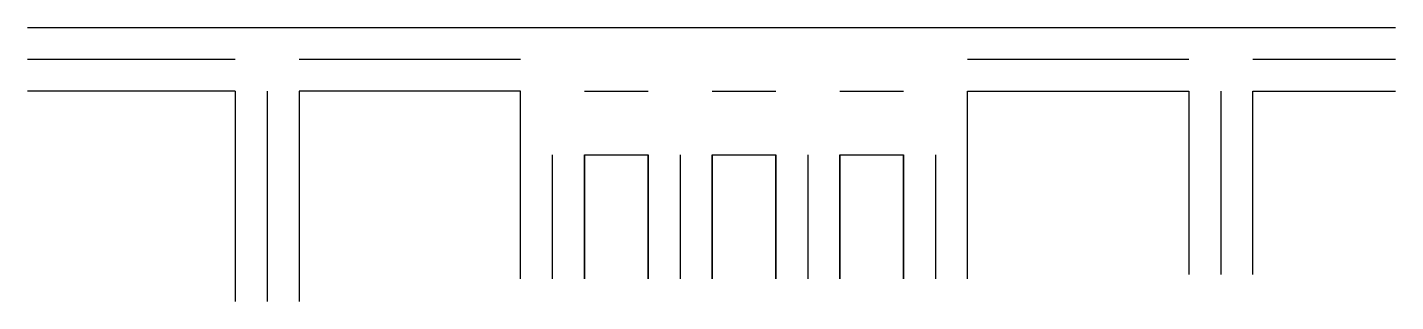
# Model space of a CAD drawing. Header units: millimetres. Extents: x -1911 to 2589, y 233 to 1136.
import ezdxf

# ---------------------------------------------------------------- set-up
doc = ezdxf.new("R2010")
doc.units = ezdxf.units.MM
doc.layers.add('CenterLines', color=7, linetype='Continuous')
doc.layers.add('PP-BEAM', color=7, linetype='Continuous')

msp = doc.modelspace()

# ---------------------------------------------------------------- linework, layer by layer
at = {"layer": 'CenterLines'}
for p, q in [((-1911, 1030.9), (-1227.3, 1030.9)), ((-1017.3, 1030.9), (-289.1, 1030.9)), ((1180.9, 1030.9), (1909.1, 1030.9)), ((2119.1, 1030.9), (2589, 1030.9)), ((-1122.3, 925.9), (-1122.3, 233.2)), ((-79.1, 925.9), (130.9, 925.9)), ((340.9, 925.9), (550.9, 925.9)), ((760.9, 925.9), (970.9, 925.9)), ((2014.1, 925.9), (2014.1, 322.3)), ((-184.1, 308), (-184.1, 715.9)), ((-79.1, 715.9), (-79.1, 308)), ((130.9, 308), (130.9, 715.9)), ((235.9, 715.9), (235.9, 308)), ((340.9, 715.9), (340.9, 308)), ((550.9, 308), (550.9, 715.9)), ((655.9, 715.9), (655.9, 308)), ((760.9, 715.9), (760.9, 308)), ((970.9, 308), (970.9, 715.9)), ((1075.9, 715.9), (1075.9, 308))]:
    msp.add_line(p, q, dxfattribs=at)
at = {"layer": 'PP-BEAM'}
for p, q in [((-1227.3, 925.9), (-1911, 925.9)), ((-1227.3, 925.9), (-1227.3, 233.2)), ((-1017.3, 925.9), (-1017.3, 233.2)), ((1909.1, 925.9), (1909.1, 322.3)), ((2119.1, 925.9), (2589, 925.9))]:
    msp.add_line(p, q, dxfattribs=at)
for points in [[(-1911, 1135.9), (2589, 1135.9)], [(-289.1, 308), (-289.1, 925.9), (-1017.3, 925.9)], [(1180.9, 308), (1180.9, 925.9), (1909.1, 925.9)], [(2119.1, 322.3), (2119.1, 925.9)], [(-79.1, 308), (-79.1, 715.9), (130.9, 715.9), (130.9, 308)], [(340.9, 308), (340.9, 715.9), (550.9, 715.9), (550.9, 308)], [(760.9, 308), (760.9, 715.9), (970.9, 715.9), (970.9, 308)]]:
    msp.add_lwpolyline(points, dxfattribs=at)

doc.saveas('drawing.dxf')
